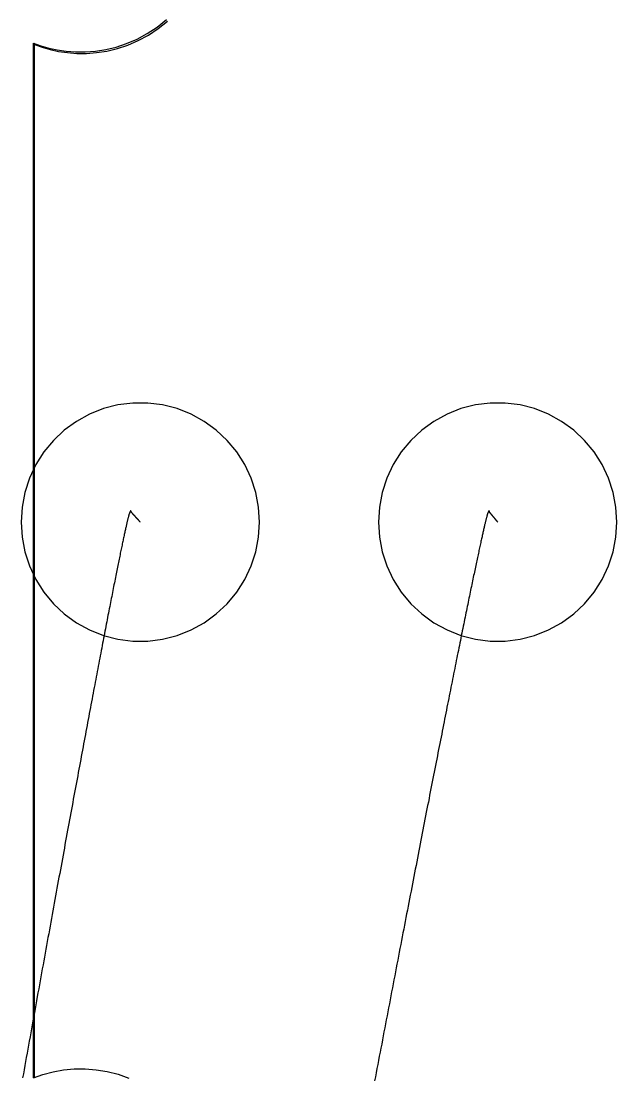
# Model space of a CAD drawing. Header units: millimetres. Extents: x -226 to 218, y -257 to 254.
# Drawn here: x -174.46 to -149.54, y 163.19 to 207.36 of the extents above; entities that cross this region are included whole.
import ezdxf

# ---------------------------------------------------------------- set-up
doc = ezdxf.new("R2010")
doc.units = ezdxf.units.MM
doc.layers.add('SKETCH', color=5, linetype='Continuous')
doc.layers.add('VISIBLE', color=7, linetype='Continuous')

msp = doc.modelspace()

# ---------------------------------------------------------------- linework, layer by layer
at = {"layer": 'SKETCH', "flags": 128}
for points in [[(-164.49, 186.422), (-164.529, 187.047), (-164.647, 187.662), (-164.84, 188.257), (-165.107, 188.823), (-165.442, 189.352), (-165.841, 189.834), (-166.297, 190.263), (-166.804, 190.631), (-167.352, 190.932), (-167.934, 191.163), (-168.541, 191.318), (-169.162, 191.397), (-169.788, 191.397), (-170.409, 191.318), (-171.015, 191.163), (-171.597, 190.932), (-172.145, 190.631), (-172.652, 190.263), (-173.108, 189.834), (-173.507, 189.352), (-173.843, 188.823), (-174.109, 188.257), (-174.303, 187.662), (-174.42, 187.047), (-174.459, 186.422), (-174.42, 185.797), (-174.303, 185.182), (-174.109, 184.587), (-173.843, 184.021), (-173.507, 183.492), (-173.108, 183.01), (-172.652, 182.581), (-172.145, 182.213), (-171.597, 181.912), (-171.015, 181.682), (-170.409, 181.526), (-169.788, 181.447), (-169.162, 181.447), (-168.541, 181.526), (-167.934, 181.682), (-167.352, 181.912), (-166.804, 182.213), (-166.297, 182.581), (-165.841, 183.01), (-165.442, 183.492), (-165.107, 184.021), (-164.84, 184.587), (-164.647, 185.182), (-164.529, 185.797), (-164.49, 186.422)], [(-149.536, 186.422), (-149.576, 187.047), (-149.693, 187.662), (-149.886, 188.257), (-150.153, 188.823), (-150.488, 189.352), (-150.887, 189.834), (-151.344, 190.263), (-151.85, 190.631), (-152.399, 190.932), (-152.981, 191.163), (-153.587, 191.318), (-154.208, 191.397), (-154.834, 191.397), (-155.455, 191.318), (-156.061, 191.163), (-156.643, 190.932), (-157.192, 190.631), (-157.698, 190.263), (-158.155, 189.834), (-158.554, 189.352), (-158.889, 188.823), (-159.156, 188.257), (-159.349, 187.662), (-159.466, 187.047), (-159.506, 186.422), (-159.466, 185.797), (-159.349, 185.182), (-159.156, 184.587), (-158.889, 184.021), (-158.554, 183.492), (-158.155, 183.01), (-157.698, 182.581), (-157.192, 182.213), (-156.643, 181.912), (-156.061, 181.682), (-155.455, 181.526), (-154.834, 181.447), (-154.208, 181.447), (-153.587, 181.526), (-152.981, 181.682), (-152.399, 181.912), (-151.85, 182.213), (-151.344, 182.581), (-150.887, 183.01), (-150.488, 183.492), (-150.153, 184.021), (-149.886, 184.587), (-149.693, 185.182), (-149.576, 185.797), (-149.536, 186.422)], [(-169.475, 186.422), (-169.477, 186.424), (-169.479, 186.427), (-169.481, 186.429), (-169.483, 186.432), (-169.485, 186.434), (-169.488, 186.436), (-169.49, 186.439), (-169.492, 186.441), (-169.494, 186.443), (-169.496, 186.446), (-169.498, 186.448), (-169.501, 186.451), (-169.503, 186.453), (-169.505, 186.455), (-169.507, 186.458), (-169.509, 186.46), (-169.511, 186.462), (-169.513, 186.465), (-169.516, 186.467), (-169.518, 186.47), (-169.52, 186.472), (-169.522, 186.474), (-169.524, 186.477), (-169.526, 186.479), (-169.529, 186.481), (-169.531, 186.484), (-169.533, 186.486), (-169.535, 186.489), (-169.537, 186.491), (-169.539, 186.493), (-169.541, 186.496), (-169.544, 186.498), (-169.546, 186.5), (-169.548, 186.503), (-169.55, 186.505), (-169.552, 186.508), (-169.554, 186.51), (-169.557, 186.512), (-169.559, 186.515), (-169.561, 186.517), (-169.563, 186.519), (-169.565, 186.522), (-169.567, 186.524), (-169.57, 186.526), (-169.572, 186.529), (-169.574, 186.531), (-169.576, 186.534), (-169.578, 186.536), (-169.58, 186.538), (-169.582, 186.541), (-169.585, 186.543), (-169.587, 186.545), (-169.589, 186.548), (-169.591, 186.55), (-169.593, 186.553), (-169.595, 186.555), (-169.598, 186.557), (-169.6, 186.56), (-169.602, 186.562), (-169.604, 186.564), (-169.606, 186.567), (-169.608, 186.569), (-169.611, 186.572), (-169.613, 186.574), (-169.615, 186.576), (-169.617, 186.579), (-169.619, 186.581), (-169.621, 186.583), (-169.624, 186.586), (-169.626, 186.588), (-169.628, 186.591), (-169.63, 186.593), (-169.632, 186.595), (-169.634, 186.598), (-169.636, 186.6), (-169.639, 186.602), (-169.641, 186.605), (-169.643, 186.607), (-169.645, 186.61), (-169.647, 186.612), (-169.649, 186.614), (-169.652, 186.617), (-169.654, 186.619), (-169.656, 186.622), (-169.658, 186.624), (-169.66, 186.626), (-169.662, 186.629), (-169.665, 186.631), (-169.667, 186.633), (-169.669, 186.636), (-169.671, 186.638), (-169.673, 186.641), (-169.675, 186.643), (-169.678, 186.645), (-169.68, 186.648), (-169.682, 186.65), (-169.684, 186.652), (-169.686, 186.655), (-169.688, 186.657), (-169.69, 186.66), (-169.693, 186.662), (-169.695, 186.664), (-169.697, 186.667), (-169.699, 186.669), (-169.701, 186.671), (-169.703, 186.674), (-169.706, 186.676), (-169.708, 186.679), (-169.71, 186.681), (-169.712, 186.683), (-169.714, 186.686), (-169.716, 186.688), (-169.719, 186.69), (-169.721, 186.693), (-169.723, 186.695), (-169.725, 186.698), (-169.727, 186.7), (-169.729, 186.702), (-169.732, 186.705), (-169.734, 186.707), (-169.736, 186.709), (-169.738, 186.712), (-169.74, 186.714), (-169.742, 186.717), (-169.745, 186.719), (-169.747, 186.721), (-169.749, 186.724), (-169.751, 186.726), (-169.753, 186.729), (-169.755, 186.731), (-169.758, 186.733), (-169.76, 186.736), (-169.762, 186.738), (-169.764, 186.74), (-169.766, 186.743), (-169.768, 186.745), (-169.771, 186.748), (-169.773, 186.75), (-169.775, 186.752), (-169.777, 186.755), (-169.779, 186.757), (-169.781, 186.759), (-169.783, 186.762), (-169.786, 186.764), (-169.788, 186.767), (-169.79, 186.769), (-169.792, 186.771), (-169.794, 186.774), (-169.796, 186.776), (-169.799, 186.778), (-169.801, 186.781), (-169.803, 186.783), (-169.805, 186.786), (-169.807, 186.788), (-169.809, 186.79), (-169.812, 186.793), (-169.814, 186.795), (-169.816, 186.798), (-169.818, 186.8), (-169.82, 186.802), (-169.822, 186.805), (-169.825, 186.807), (-169.827, 186.809), (-169.829, 186.812), (-169.831, 186.814), (-169.833, 186.817), (-169.835, 186.819), (-169.838, 186.821), (-169.84, 186.824), (-169.842, 186.827), (-169.844, 186.831), (-169.846, 186.836), (-169.847, 186.84), (-169.849, 186.845), (-169.851, 186.85), (-169.853, 186.855), (-169.854, 186.86), (-169.856, 186.866), (-169.858, 186.87), (-169.86, 186.875), (-169.862, 186.879), (-169.864, 186.883), (-169.866, 186.887), (-169.868, 186.889), (-169.87, 186.891), (-169.872, 186.893), (-169.875, 186.893), (-169.877, 186.892), (-169.88, 186.891), (-169.883, 186.888), (-169.886, 186.884), (-169.89, 186.879), (-169.892, 186.874), (-169.895, 186.869), (-169.898, 186.863), (-169.901, 186.858), (-169.904, 186.853), (-169.906, 186.847), (-169.909, 186.841), (-169.912, 186.834), (-169.915, 186.827), (-169.918, 186.82), (-169.922, 186.812), (-169.925, 186.803), (-169.928, 186.793), (-169.932, 186.783), (-169.936, 186.771), (-169.94, 186.759), (-169.944, 186.746), (-169.948, 186.731), (-169.953, 186.716), (-169.957, 186.699), (-169.962, 186.681), (-169.968, 186.661), (-169.973, 186.64), (-169.979, 186.618), (-169.985, 186.594), (-169.991, 186.569), (-169.997, 186.543), (-170.004, 186.516), (-170.011, 186.488), (-170.018, 186.459), (-170.025, 186.429), (-170.032, 186.398), (-170.04, 186.366), (-170.047, 186.333), (-170.055, 186.298), (-170.063, 186.263), (-170.071, 186.227), (-170.08, 186.19), (-170.088, 186.151), (-170.097, 186.112), (-170.106, 186.072), (-170.115, 186.03), (-170.124, 185.988), (-170.134, 185.945), (-170.143, 185.901), (-170.153, 185.855), (-170.163, 185.809), (-170.173, 185.762), (-170.184, 185.713), (-170.194, 185.664), (-170.205, 185.614), (-170.216, 185.562), (-170.227, 185.51), (-170.238, 185.457), (-170.249, 185.402), (-170.261, 185.347), (-170.273, 185.29), (-170.285, 185.233), (-170.297, 185.174), (-170.309, 185.115), (-170.322, 185.054), (-170.334, 184.993), (-170.347, 184.93), (-170.36, 184.867), (-170.373, 184.802), (-170.386, 184.737), (-170.4, 184.671), (-170.413, 184.604), (-170.427, 184.536), (-170.441, 184.467), (-170.455, 184.397), (-170.469, 184.326), (-170.484, 184.254), (-170.498, 184.181), (-170.513, 184.108), (-170.528, 184.033), (-170.543, 183.957), (-170.558, 183.88), (-170.574, 183.802), (-170.59, 183.724), (-170.605, 183.644), (-170.621, 183.563), (-170.637, 183.482), (-170.654, 183.399), (-170.67, 183.316), (-170.687, 183.232), (-170.703, 183.146), (-170.72, 183.06), (-170.737, 182.973), (-170.754, 182.886), (-170.772, 182.797), (-170.789, 182.707), (-170.807, 182.617), (-170.825, 182.525), (-170.842, 182.433), (-170.86, 182.34), (-170.879, 182.247), (-170.897, 182.152), (-170.916, 182.056), (-170.934, 181.959), (-170.953, 181.862), (-170.972, 181.763), (-170.991, 181.664), (-171.01, 181.563), (-171.03, 181.462), (-171.049, 181.36), (-171.069, 181.257), (-171.089, 181.153), (-171.109, 181.048), (-171.129, 180.943), (-171.149, 180.837), (-171.17, 180.73), (-171.19, 180.622), (-171.211, 180.513), (-171.232, 180.403), (-171.253, 180.293), (-171.274, 180.182), (-171.295, 180.07), (-171.316, 179.958), (-171.338, 179.845), (-171.36, 179.731), (-171.381, 179.616), (-171.403, 179.5), (-171.425, 179.384), (-171.447, 179.266), (-171.47, 179.148), (-171.492, 179.029), (-171.515, 178.909), (-171.538, 178.788), (-171.56, 178.667), (-171.583, 178.544), (-171.607, 178.421), (-171.63, 178.297), (-171.653, 178.173), (-171.677, 178.048), (-171.7, 177.922), (-171.724, 177.795), (-171.748, 177.668), (-171.772, 177.54), (-171.796, 177.411), (-171.82, 177.282), (-171.844, 177.152), (-171.869, 177.022), (-171.893, 176.891), (-171.918, 176.759), (-171.942, 176.626), (-171.967, 176.493), (-171.992, 176.359), (-172.017, 176.224), (-172.043, 176.088), (-172.068, 175.952), (-172.093, 175.815), (-172.119, 175.677), (-172.145, 175.538), (-172.17, 175.399), (-172.196, 175.259), (-172.222, 175.119), (-172.248, 174.978), (-172.275, 174.836), (-172.301, 174.694), (-172.327, 174.551), (-172.354, 174.408), (-172.38, 174.264), (-172.407, 174.12), (-172.434, 173.975), (-172.461, 173.829), (-172.488, 173.684), (-172.515, 173.537), (-172.542, 173.39), (-172.569, 173.243), (-172.596, 173.094), (-172.624, 172.945), (-172.651, 172.796), (-172.679, 172.646), (-172.706, 172.495), (-172.734, 172.344), (-172.762, 172.192), (-172.79, 172.039), (-172.818, 171.886), (-172.846, 171.732), (-172.875, 171.578), (-172.903, 171.424), (-172.931, 171.269), (-172.96, 171.113), (-172.988, 170.957), (-173.017, 170.801), (-173.046, 170.644), (-173.074, 170.487), (-173.103, 170.329), (-173.132, 170.171), (-173.161, 170.013), (-173.19, 169.854), (-173.219, 169.695), (-173.248, 169.536), (-173.277, 169.375), (-173.306, 169.215), (-173.336, 169.053), (-173.365, 168.892), (-173.394, 168.729), (-173.424, 168.567), (-173.454, 168.404), (-173.483, 168.24), (-173.513, 168.076), (-173.543, 167.912), (-173.573, 167.747), (-173.603, 167.582), (-173.633, 167.416), (-173.663, 167.251), (-173.693, 167.084), (-173.723, 166.918), (-173.753, 166.751), (-173.783, 166.585), (-173.813, 166.417), (-173.844, 166.25), (-173.874, 166.083), (-173.904, 165.915), (-173.935, 165.747), (-173.965, 165.579), (-173.996, 165.41), (-174.026, 165.24), (-174.057, 165.071), (-174.087, 164.901), (-174.118, 164.731), (-174.149, 164.56), (-174.18, 164.389), (-174.211, 164.218), (-174.241, 164.046), (-174.272, 163.875), (-174.303, 163.703), (-174.334, 163.53), (-174.365, 163.358), (-174.396, 163.186)], [(-154.521, 186.422), (-154.523, 186.424), (-154.525, 186.427), (-154.527, 186.429), (-154.529, 186.432), (-154.531, 186.434), (-154.533, 186.436), (-154.535, 186.439), (-154.537, 186.441), (-154.539, 186.443), (-154.541, 186.446), (-154.543, 186.448), (-154.545, 186.451), (-154.547, 186.453), (-154.549, 186.455), (-154.55, 186.458), (-154.552, 186.46), (-154.554, 186.462), (-154.556, 186.465), (-154.558, 186.467), (-154.56, 186.47), (-154.562, 186.472), (-154.564, 186.474), (-154.566, 186.477), (-154.568, 186.479), (-154.57, 186.481), (-154.572, 186.484), (-154.574, 186.486), (-154.576, 186.489), (-154.578, 186.491), (-154.58, 186.493), (-154.582, 186.496), (-154.584, 186.498), (-154.586, 186.5), (-154.588, 186.503), (-154.59, 186.505), (-154.592, 186.508), (-154.594, 186.51), (-154.596, 186.512), (-154.598, 186.515), (-154.6, 186.517), (-154.602, 186.519), (-154.604, 186.522), (-154.606, 186.524), (-154.608, 186.526), (-154.609, 186.529), (-154.611, 186.531), (-154.613, 186.534), (-154.615, 186.536), (-154.617, 186.538), (-154.619, 186.541), (-154.621, 186.543), (-154.623, 186.545), (-154.625, 186.548), (-154.627, 186.55), (-154.629, 186.553), (-154.631, 186.555), (-154.633, 186.557), (-154.635, 186.56), (-154.637, 186.562), (-154.639, 186.564), (-154.641, 186.567), (-154.643, 186.569), (-154.645, 186.572), (-154.647, 186.574), (-154.649, 186.576), (-154.651, 186.579), (-154.653, 186.581), (-154.655, 186.583), (-154.657, 186.586), (-154.659, 186.588), (-154.661, 186.591), (-154.663, 186.593), (-154.665, 186.595), (-154.667, 186.598), (-154.669, 186.6), (-154.671, 186.602), (-154.672, 186.605), (-154.674, 186.607), (-154.676, 186.61), (-154.678, 186.612), (-154.68, 186.614), (-154.682, 186.617), (-154.684, 186.619), (-154.686, 186.622), (-154.688, 186.624), (-154.69, 186.626), (-154.692, 186.629), (-154.694, 186.631), (-154.696, 186.633), (-154.698, 186.636), (-154.7, 186.638), (-154.702, 186.641), (-154.704, 186.643), (-154.706, 186.645), (-154.708, 186.648), (-154.71, 186.65), (-154.712, 186.652), (-154.714, 186.655), (-154.716, 186.657), (-154.718, 186.66), (-154.72, 186.662), (-154.722, 186.664), (-154.724, 186.667), (-154.726, 186.669), (-154.728, 186.671), (-154.73, 186.674), (-154.732, 186.676), (-154.734, 186.679), (-154.736, 186.681), (-154.738, 186.683), (-154.739, 186.686), (-154.741, 186.688), (-154.743, 186.69), (-154.745, 186.693), (-154.747, 186.695), (-154.749, 186.698), (-154.751, 186.7), (-154.753, 186.702), (-154.755, 186.705), (-154.757, 186.707), (-154.759, 186.709), (-154.761, 186.712), (-154.763, 186.714), (-154.765, 186.717), (-154.767, 186.719), (-154.769, 186.721), (-154.771, 186.724), (-154.773, 186.726), (-154.775, 186.729), (-154.777, 186.731), (-154.779, 186.733), (-154.781, 186.736), (-154.783, 186.738), (-154.785, 186.74), (-154.787, 186.743), (-154.789, 186.745), (-154.791, 186.748), (-154.793, 186.75), (-154.795, 186.752), (-154.797, 186.755), (-154.799, 186.757), (-154.801, 186.759), (-154.803, 186.762), (-154.805, 186.764), (-154.807, 186.767), (-154.809, 186.769), (-154.81, 186.771), (-154.812, 186.774), (-154.814, 186.776), (-154.816, 186.778), (-154.818, 186.781), (-154.82, 186.783), (-154.822, 186.786), (-154.824, 186.788), (-154.826, 186.79), (-154.828, 186.793), (-154.83, 186.795), (-154.832, 186.798), (-154.834, 186.8), (-154.836, 186.802), (-154.838, 186.805), (-154.84, 186.807), (-154.842, 186.809), (-154.844, 186.812), (-154.846, 186.814), (-154.848, 186.817), (-154.85, 186.819), (-154.852, 186.821), (-154.854, 186.824), (-154.856, 186.827), (-154.857, 186.831), (-154.859, 186.836), (-154.861, 186.84), (-154.862, 186.845), (-154.864, 186.85), (-154.865, 186.855), (-154.867, 186.86), (-154.868, 186.865), (-154.87, 186.87), (-154.872, 186.875), (-154.873, 186.879), (-154.875, 186.883), (-154.877, 186.886), (-154.879, 186.889), (-154.881, 186.891), (-154.883, 186.892), (-154.885, 186.893), (-154.888, 186.892), (-154.89, 186.891), (-154.893, 186.888), (-154.896, 186.884), (-154.899, 186.879), (-154.902, 186.874), (-154.905, 186.869), (-154.908, 186.864), (-154.91, 186.858), (-154.913, 186.853), (-154.916, 186.847), (-154.919, 186.841), (-154.922, 186.835), (-154.925, 186.828), (-154.928, 186.82), (-154.931, 186.812), (-154.935, 186.803), (-154.938, 186.794), (-154.942, 186.783), (-154.945, 186.772), (-154.949, 186.76), (-154.954, 186.746), (-154.958, 186.732), (-154.963, 186.716), (-154.967, 186.7), (-154.972, 186.681), (-154.978, 186.662), (-154.983, 186.641), (-154.989, 186.619), (-154.995, 186.595), (-155.002, 186.57), (-155.008, 186.544), (-155.015, 186.517), (-155.022, 186.489), (-155.029, 186.46), (-155.036, 186.43), (-155.044, 186.399), (-155.052, 186.367), (-155.06, 186.334), (-155.068, 186.3), (-155.076, 186.264), (-155.084, 186.228), (-155.093, 186.191), (-155.102, 186.153), (-155.111, 186.114), (-155.12, 186.073), (-155.129, 186.032), (-155.139, 185.99), (-155.149, 185.947), (-155.159, 185.902), (-155.169, 185.857), (-155.179, 185.811), (-155.19, 185.764), (-155.2, 185.716), (-155.211, 185.666), (-155.222, 185.616), (-155.234, 185.565), (-155.245, 185.512), (-155.257, 185.459), (-155.269, 185.405), (-155.281, 185.349), (-155.293, 185.293), (-155.305, 185.236), (-155.318, 185.177), (-155.331, 185.118), (-155.344, 185.057), (-155.357, 184.996), (-155.37, 184.934), (-155.384, 184.871), (-155.397, 184.806), (-155.411, 184.741), (-155.425, 184.675), (-155.439, 184.608), (-155.454, 184.54), (-155.468, 184.471), (-155.483, 184.402), (-155.498, 184.331), (-155.513, 184.259), (-155.528, 184.187), (-155.543, 184.113), (-155.559, 184.038), (-155.575, 183.963), (-155.591, 183.886), (-155.607, 183.809), (-155.623, 183.73), (-155.64, 183.65), (-155.656, 183.57), (-155.673, 183.489), (-155.69, 183.406), (-155.707, 183.323), (-155.725, 183.239), (-155.742, 183.154), (-155.76, 183.068), (-155.778, 182.981), (-155.796, 182.893), (-155.814, 182.805), (-155.832, 182.715), (-155.851, 182.625), (-155.869, 182.534), (-155.888, 182.442), (-155.907, 182.349), (-155.926, 182.256), (-155.945, 182.161), (-155.965, 182.066), (-155.985, 181.969), (-156.004, 181.872), (-156.024, 181.773), (-156.044, 181.674), (-156.065, 181.574), (-156.085, 181.473), (-156.106, 181.371), (-156.127, 181.268), (-156.148, 181.164), (-156.169, 181.06), (-156.19, 180.955), (-156.211, 180.849), (-156.233, 180.742), (-156.255, 180.634), (-156.276, 180.526), (-156.298, 180.416), (-156.32, 180.306), (-156.343, 180.195), (-156.365, 180.084), (-156.387, 179.972), (-156.41, 179.859), (-156.433, 179.745), (-156.456, 179.63), (-156.479, 179.515), (-156.502, 179.399), (-156.525, 179.281), (-156.549, 179.163), (-156.572, 179.044), (-156.596, 178.925), (-156.62, 178.804), (-156.644, 178.683), (-156.668, 178.561), (-156.692, 178.438), (-156.717, 178.315), (-156.741, 178.19), (-156.766, 178.065), (-156.791, 177.94), (-156.816, 177.813), (-156.841, 177.686), (-156.866, 177.559), (-156.892, 177.43), (-156.917, 177.301), (-156.942, 177.172), (-156.968, 177.041), (-156.994, 176.911), (-157.02, 176.779), (-157.046, 176.647), (-157.072, 176.514), (-157.098, 176.38), (-157.125, 176.245), (-157.151, 176.11), (-157.178, 175.974), (-157.205, 175.837), (-157.232, 175.699), (-157.259, 175.561), (-157.286, 175.422), (-157.314, 175.283), (-157.341, 175.143), (-157.369, 175.002), (-157.396, 174.861), (-157.424, 174.719), (-157.452, 174.576), (-157.48, 174.433), (-157.508, 174.29), (-157.536, 174.146), (-157.564, 174.001), (-157.593, 173.856), (-157.621, 173.71), (-157.649, 173.564), (-157.678, 173.418), (-157.707, 173.27), (-157.736, 173.122), (-157.764, 172.973), (-157.793, 172.824), (-157.823, 172.674), (-157.852, 172.524), (-157.881, 172.373), (-157.911, 172.221), (-157.94, 172.069), (-157.97, 171.916), (-158, 171.762), (-158.029, 171.609), (-158.059, 171.454), (-158.089, 171.299), (-158.119, 171.144), (-158.149, 170.988), (-158.18, 170.832), (-158.21, 170.676), (-158.24, 170.519), (-158.271, 170.361), (-158.301, 170.204), (-158.332, 170.046), (-158.362, 169.887), (-158.393, 169.729), (-158.424, 169.569), (-158.454, 169.409), (-158.485, 169.249), (-158.516, 169.088), (-158.547, 168.927), (-158.579, 168.765), (-158.61, 168.602), (-158.641, 168.439), (-158.672, 168.276), (-158.704, 168.113), (-158.735, 167.948), (-158.767, 167.784), (-158.799, 167.619), (-158.83, 167.454), (-158.862, 167.289), (-158.894, 167.123), (-158.926, 166.957), (-158.958, 166.791), (-158.99, 166.624), (-159.022, 166.458), (-159.054, 166.291), (-159.086, 166.123), (-159.118, 165.956), (-159.15, 165.788), (-159.182, 165.62), (-159.214, 165.452), (-159.246, 165.283), (-159.279, 165.114), (-159.311, 164.944), (-159.344, 164.774), (-159.376, 164.604), (-159.409, 164.433), (-159.441, 164.262), (-159.474, 164.091), (-159.507, 163.92), (-159.539, 163.748), (-159.572, 163.576), (-159.605, 163.404), (-159.638, 163.232), (-159.67, 163.06)]]:
    msp.add_lwpolyline(points, dxfattribs=at)
at = {"layer": 'VISIBLE'}
for p, q in [((-168.773, 207.109), (-168.384, 207.42)), ((-168.723, 207.047), (-168.334, 207.358)), ((-168.723, 207.047), (-168.334, 207.358)), ((-169.608, 206.609), (-169.183, 206.838)), ((-169.558, 206.547), (-169.133, 206.776)), ((-169.558, 206.547), (-169.133, 206.776)), ((-169.183, 206.838), (-168.773, 207.109)), ((-169.133, 206.776), (-168.723, 207.047)), ((-169.133, 206.776), (-168.723, 207.047)), ((-173.947, 163.198), (-173.947, 206.441)), ((-173.947, 206.441), (-173.896, 206.379)), ((-173.947, 206.441), (-173.634, 206.329)), ((-173.896, 163.216), (-173.896, 206.379)), ((-173.896, 206.379), (-173.583, 206.268)), ((-173.634, 206.329), (-173.3, 206.233)), ((-173.583, 206.268), (-173.249, 206.172)), ((-170.92, 206.171), (-170.483, 206.276)), ((-170.483, 206.276), (-170.044, 206.421)), ((-170.432, 206.215), (-169.993, 206.36)), ((-170.044, 206.421), (-169.608, 206.609)), ((-169.993, 206.36), (-169.558, 206.547)), ((-173.3, 206.233), (-172.946, 206.157)), ((-173.249, 206.172), (-172.895, 206.096)), ((-172.946, 206.157), (-172.573, 206.102)), ((-172.895, 206.096), (-172.521, 206.041)), ((-172.573, 206.102), (-172.181, 206.072)), ((-172.521, 206.041), (-172.13, 206.011)), ((-172.181, 206.072), (-171.773, 206.072)), ((-172.13, 206.011), (-171.722, 206.011)), ((-171.773, 206.072), (-171.352, 206.104)), ((-171.722, 206.011), (-171.301, 206.043)), ((-171.352, 206.104), (-170.92, 206.171)), ((-171.301, 206.043), (-170.87, 206.11)), ((-170.87, 206.11), (-170.432, 206.215)), ((-173.546, 163.337), (-173.125, 163.446)), ((-173.125, 163.446), (-172.688, 163.522)), ((-173.125, 163.446), (-172.688, 163.522)), ((-172.688, 163.522), (-172.238, 163.563)), ((-172.688, 163.522), (-172.238, 163.563)), ((-172.238, 163.563), (-171.779, 163.567)), ((-172.238, 163.563), (-171.779, 163.567)), ((-171.779, 163.567), (-171.317, 163.53)), ((-171.317, 163.53), (-170.856, 163.454)), ((-170.856, 163.454), (-170.402, 163.339)), ((-173.947, 163.198), (-173.546, 163.337)), ((-170.402, 163.339), (-169.959, 163.184))]:
    msp.add_line(p, q, dxfattribs=at)

doc.saveas('drawing.dxf')
